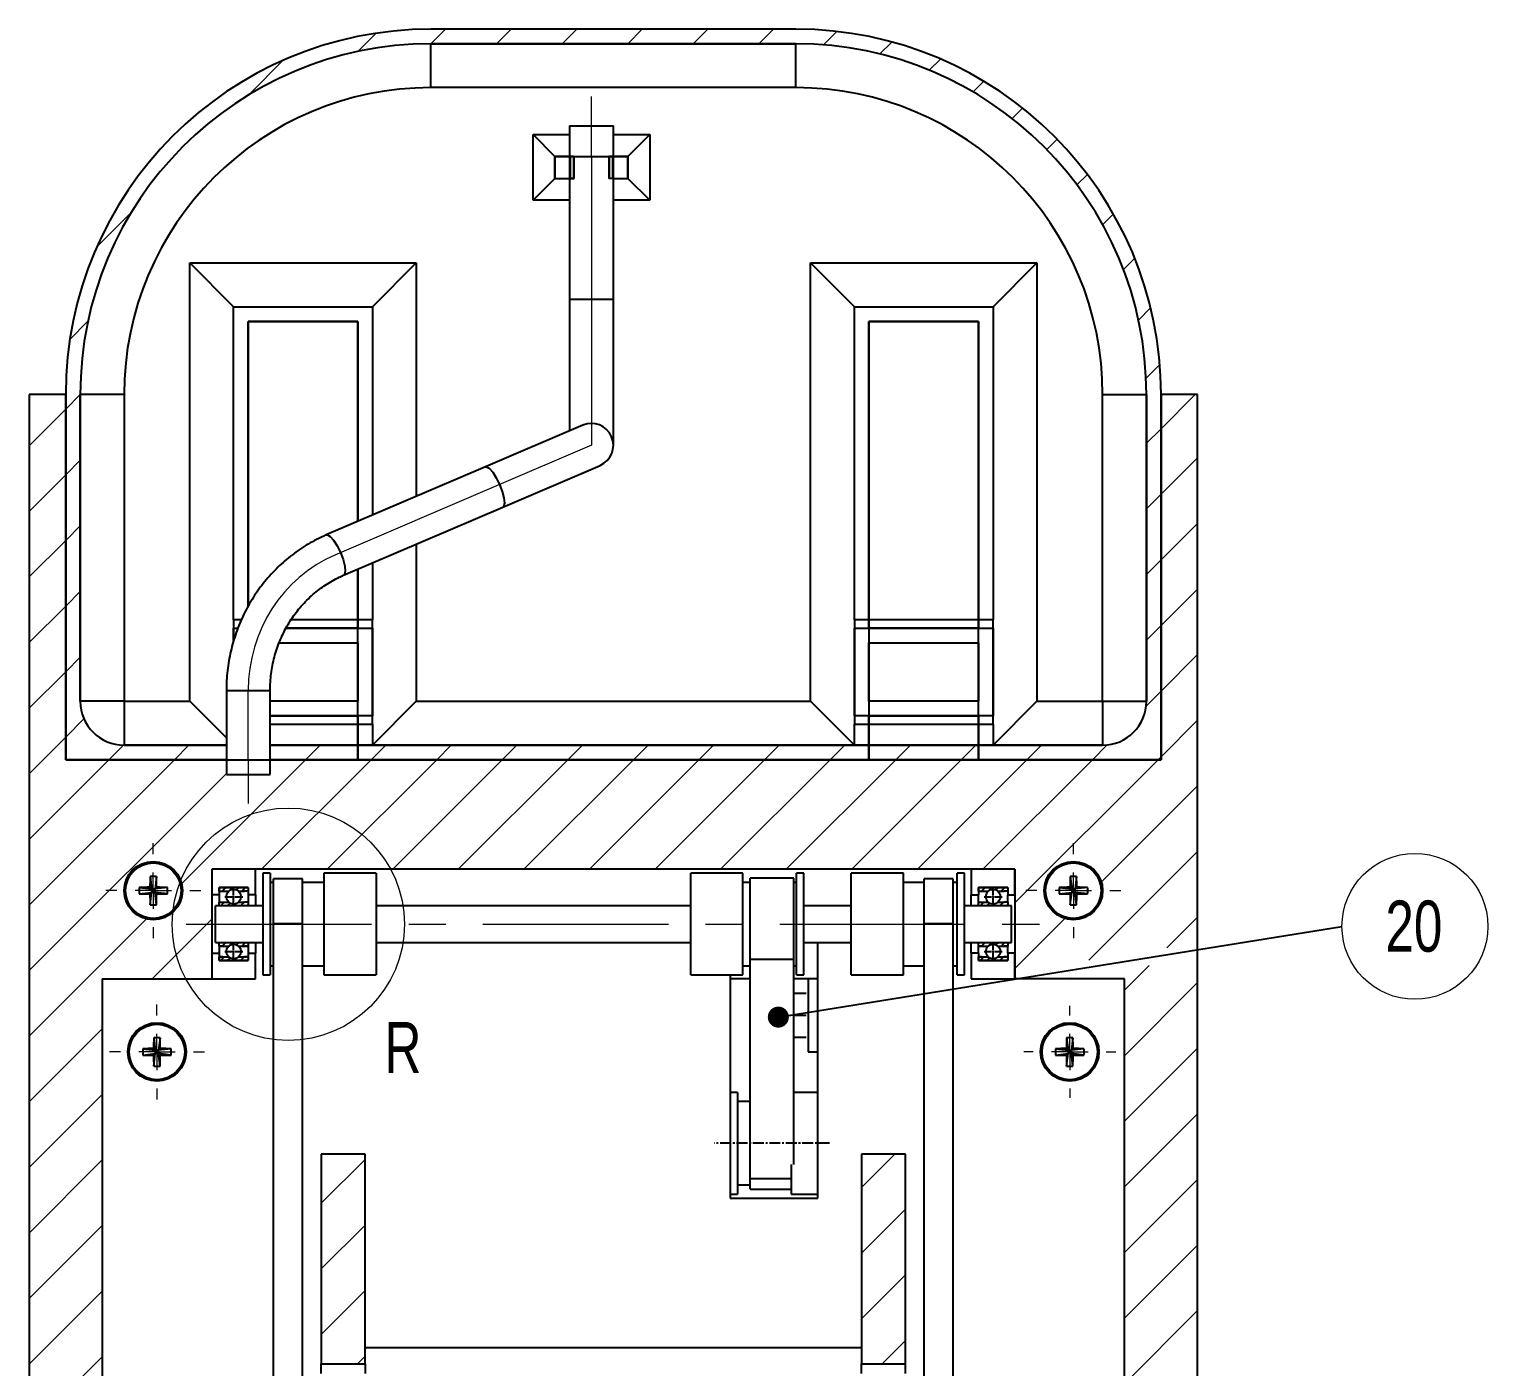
# Model space of a CAD drawing. Header units: millimetres. Extents: x 2 to 1186, y 2 to 838.
# Drawn here: x 104.8 to 204.7, y 478.8 to 570.4 of the extents above; entities that cross this region are included whole.
import ezdxf

# ---------------------------------------------------------------- set-up
doc = ezdxf.new("R2010")
doc.units = ezdxf.units.MM
doc.linetypes.add('CENTER2', pattern=[1.125, 0.75, -0.125, 0.125, -0.125])
doc.linetypes.add('CENTERX2', pattern=[20.32, 12.7, -2.54, 2.54, -2.54])
doc.styles.add('SLDTEXTSTYLE0', font='TXT', dxfattribs={"width": 0.75})
doc.dimstyles.new('SLDDIMSTYLE0', dxfattribs={"dimtxt": 0.18, "dimasz": 1.44, "dimexe": 0, "dimexo": 0.0625, "dimgap": 0, "dimtad": 0, "dimtih": 1, "dimtoh": 1, "dimdec": 0, "dimrnd": 1e-09, "dimzin": 0, "dimdsep": 46, "dimtxsty": 'Standard', "dimblk1": 'DOT', "dimblk2": 'DOT', "dimsah": 1, "dimcen": 0.09, "dimadec": 0, "dimazin": 0, "dimtfac": 1.44, "dimtdec": 0, "dimtofl": 0, "dimtmove": 0, "dimatfit": 3, "dimldrblk": 'DOT', "dimfxl": 1, "dimfrac": 2, "dimtolj": 1, "dimtzin": 0, "dimarcsym": 0})

# ---------------------------------------------------------------- blocks, each defined once
blk = doc.blocks.new('SW_HATCH_5')
at = {"color": 0, "linetype": 'Continuous', "lineweight": 18}
for p, q in [((-56.195, 213.212), (-57.438, 211.969)), ((-51.421, 213.497), (-52.421, 212.497)), ((-46.93, 213.497), (-47.93, 212.497)), ((-42.44, 213.497), (-43.44, 212.497)), ((-37.95, 213.497), (-38.95, 212.497)), ((-33.46, 213.497), (-34.46, 212.497)), ((-28.97, 213.497), (-29.97, 212.497)), ((-24.637, 213.34), (-25.553, 212.423)), ((-20.867, 212.619), (-21.688, 211.799)), ((-62.531, 211.367), (-64.881, 209.017)), ((-17.54, 211.456), (-18.304, 210.693)), ((-14.572, 209.935), (-15.301, 209.205)), ((-11.917, 208.099), (-12.629, 207.387)), ((-9.555, 205.971), (-10.262, 205.264)), ((-7.479, 203.557), (-8.193, 202.843)), ((-72.953, 200.945), (-75.304, 198.594)), ((-5.698, 200.848), (-6.432, 200.114)), ((-4.237, 197.819), (-5.008, 197.048)), ((-3.145, 194.42), (-3.979, 193.586)), ((-75.906, 193.502), (-77.149, 192.259)), ((-2.518, 190.557), (-3.46, 189.616)), ((-76.433, 188.484), (-77.433, 187.484)), ((-0.088, 188.497), (-2.433, 186.152)), ((-77.433, 187.484), (-79.933, 184.984)), ((-2.433, 186.152), (-3.433, 185.152)), ((-76.433, 183.994), (-77.433, 182.994)), ((0.067, 184.162), (-2.433, 181.662)), ((-77.433, 182.994), (-79.933, 180.494)), ((-2.433, 181.662), (-3.433, 180.662)), ((-76.433, 179.504), (-77.433, 178.504)), ((0.067, 179.672), (-2.433, 177.172)), ((-77.433, 178.504), (-79.933, 176.004)), ((-2.433, 177.172), (-3.433, 176.172)), ((-76.433, 175.014), (-77.433, 174.014)), ((0.067, 175.182), (-2.433, 172.682)), ((-77.433, 174.014), (-79.933, 171.514)), ((-2.433, 172.682), (-3.433, 171.682)), ((-76.433, 170.524), (-77.433, 169.524)), ((0.067, 170.691), (-2.433, 168.191)), ((-77.433, 169.524), (-79.933, 167.024)), ((-2.433, 168.191), (-3.451, 167.174)), ((-76.179, 166.288), (-77.433, 165.033)), ((0.067, 166.201), (-2.433, 163.701)), ((-77.433, 165.033), (-79.933, 162.533)), ((-73.479, 164.497), (-74.48, 163.497)), ((-68.99, 164.497), (-69.99, 163.497)), ((-60.009, 164.497), (-61.009, 163.497)), ((-55.519, 164.497), (-56.519, 163.497)), ((-51.029, 164.497), (-52.029, 163.497)), ((-46.539, 164.497), (-47.539, 163.497)), ((-42.049, 164.497), (-43.049, 163.497)), ((-37.559, 164.497), (-38.559, 163.497)), ((-33.069, 164.497), (-34.069, 163.497)), ((-28.578, 164.497), (-29.578, 163.497)), ((-24.088, 164.497), (-25.088, 163.497)), ((-19.598, 164.497), (-20.598, 163.497)), ((-15.108, 164.497), (-16.108, 163.497)), ((-10.618, 164.497), (-11.618, 163.497)), ((-6.11, 164.514), (-7.128, 163.497)), ((-69.99, 163.497), (-79.933, 153.553)), ((-74.48, 163.497), (-79.933, 158.043)), ((-61.009, 163.497), (-69.491, 155.015)), ((-56.519, 163.497), (-64.019, 155.997)), ((-52.029, 163.497), (-59.529, 155.997)), ((-47.539, 163.497), (-55.039, 155.997)), ((-43.049, 163.497), (-50.549, 155.997)), ((-38.559, 163.497), (-46.059, 155.997)), ((-34.069, 163.497), (-41.569, 155.997)), ((-29.578, 163.497), (-37.078, 155.997)), ((-25.088, 163.497), (-32.588, 155.997)), ((-20.598, 163.497), (-28.098, 155.997)), ((-16.108, 163.497), (-23.608, 155.997)), ((-11.618, 163.497), (-19.118, 155.997)), ((-7.128, 163.497), (-14.628, 155.997)), ((-2.638, 163.497), (-12.433, 153.701)), ((-2.433, 163.701), (-2.638, 163.497)), ((-66.433, 162.563), (-79.933, 149.063)), ((0.067, 161.711), (-6.521, 155.123)), ((0.067, 157.221), (-7.381, 149.773)), ((-71.912, 152.595), (-79.933, 144.573)), ((-67.433, 152.583), (-71.519, 148.497)), ((-9.02, 152.624), (-12.433, 149.211)), ((0.067, 152.731), (-2.041, 150.624)), ((-3.245, 149.419), (-4.933, 147.731)), ((-8.586, 148.569), (-8.657, 148.497)), ((0.067, 148.241), (-4.933, 143.241)), ((-74.933, 145.083), (-79.933, 140.083)), ((0.067, 143.751), (-4.933, 138.751)), ((-74.933, 140.593), (-79.933, 135.593)), ((0.067, 139.261), (-4.933, 134.261)), ((-74.933, 136.103), (-79.933, 131.103)), ((-56.933, 136.142), (-59.933, 133.142)), ((-20.657, 136.497), (-22.933, 134.221)), ((0.067, 134.77), (-4.933, 129.77)), ((-19.933, 132.731), (-22.933, 129.731)), ((-74.933, 131.612), (-79.933, 126.612)), ((-56.933, 131.652), (-59.933, 128.652)), ((0.067, 130.28), (-4.933, 125.28)), ((-19.933, 128.241), (-22.933, 125.241)), ((-74.933, 127.122), (-79.933, 122.122)), ((-56.933, 127.162), (-59.933, 124.162)), ((0.067, 125.79), (-4.933, 120.79)), ((-19.933, 123.751), (-21.537, 122.147)), ((-74.933, 122.632), (-79.933, 117.632)), ((-56.933, 122.672), (-57.458, 122.147)), ((0.067, 121.3), (-4.933, 116.3)), ((-74.933, 118.142), (-79.933, 113.142)), ((0.067, 116.81), (-4.933, 111.81)), ((-74.933, 113.652), (-79.933, 108.652)), ((0.067, 112.32), (-4.933, 107.32)), ((-74.933, 109.162), (-79.933, 104.162)), ((0.067, 107.83), (-4.933, 102.83)), ((-74.933, 104.672), (-79.933, 99.672)), ((0.067, 103.34), (-4.933, 98.34)), ((-74.933, 100.182), (-79.933, 95.182)), ((-38.746, 100.448), (-54.385, 84.809)), ((-43.679, 100.005), (-53.941, 89.743)), ((-35.053, 99.651), (-53.587, 81.116)), ((-32.048, 98.166), (-52.102, 78.112)), ((0.067, 98.849), (-4.933, 93.849)), ((-29.577, 96.146), (-50.083, 75.641)), ((-74.933, 95.691), (-79.933, 90.691)), ((0.067, 94.359), (-4.933, 89.359)), ((-27.604, 93.629), (-47.565, 73.668)), ((-74.933, 91.201), (-79.933, 86.201)), ((-26.173, 90.57), (-44.506, 72.237)), ((0.067, 89.869), (-4.933, 84.869)), ((-74.933, 86.711), (-79.933, 81.711)), ((-25.456, 86.798), (-40.734, 71.519)), ((0.067, 85.379), (-4.933, 80.379)), ((-74.933, 82.221), (-79.933, 77.221)), ((-26.095, 81.668), (-35.605, 72.158)), ((0.067, 80.889), (-4.933, 75.889)), ((-74.933, 77.731), (-79.933, 72.731)), ((-1.24, 75.092), (-4.933, 71.399)), ((-74.933, 73.241), (-79.933, 68.241)), ((0.067, 71.909), (-4.933, 66.909)), ((-74.933, 68.751), (-79.933, 63.751)), ((0.067, 67.418), (-4.933, 62.418)), ((-74.933, 64.261), (-76.775, 62.419)), ((0.067, 62.928), (-4.933, 57.928)), ((-77.561, 61.633), (-79.933, 59.261)), ((-74.933, 59.77), (-79.933, 54.77)), ((0.067, 58.438), (-4.933, 53.438)), ((-56.233, 56.02), (-56.31, 55.943)), ((-42.786, 55.997), (-43.786, 54.997)), ((-38.296, 55.997), (-39.296, 54.997)), ((-74.933, 55.28), (-79.933, 50.28)), ((-56.516, 55.737), (-56.764, 55.489)), ((-33.933, 55.869), (-34.933, 54.869)), ((0.067, 53.948), (-4.122, 49.76)), ((-53.933, 53.83), (-54.069, 53.694)), ((-44.933, 53.849), (-45.933, 52.849)), ((-54.833, 52.93), (-55.026, 52.737)), ((-33.933, 51.379), (-34.933, 50.379)), ((-74.933, 50.79), (-77.381, 48.343)), ((-58.266, 49.497), (-59.933, 47.83)), ((-44.933, 49.359), (-45.933, 48.359)), ((-22.345, 49.497), (-22.933, 48.909)), ((0.067, 49.458), (-4.933, 44.458)), ((-78.204, 47.52), (-79.933, 45.79)), ((-19.933, 47.418), (-20.82, 46.531)), ((-74.933, 46.3), (-79.933, 41.3)), ((-56.776, 46.497), (-58.776, 44.497)), ((-52.286, 46.497), (-54.286, 44.497)), ((-47.796, 46.497), (-49.796, 44.497)), ((-33.933, 46.889), (-34.933, 45.889)), ((-29.835, 46.497), (-31.835, 44.497)), ((-25.345, 46.497), (-27.345, 44.497)), ((-21.48, 45.872), (-22.855, 44.497)), ((0.067, 44.968), (-4.933, 39.968)), ((-44.933, 44.869), (-45.306, 44.497)), ((-74.933, 41.81), (-79.933, 36.81)), ((0.067, 40.478), (-4.933, 35.478)), ((-74.933, 37.32), (-79.933, 32.32)), ((0.067, 35.988), (-4.933, 30.988)), ((-74.933, 32.83), (-79.933, 27.83)), ((0.067, 31.497), (-4.933, 26.497)), ((-74.933, 28.34), (-79.933, 23.34)), ((0.067, 27.007), (-4.933, 22.007)), ((-74.933, 23.849), (-79.933, 18.849)), ((0.067, 22.517), (-4.933, 17.517)), ((-74.933, 19.359), (-79.933, 14.359)), ((0.067, 18.027), (-4.933, 13.027)), ((-74.933, 14.869), (-79.933, 9.869)), ((0.067, 13.537), (-19.973, -6.503)), ((-69.825, 10.997), (-79.933, 0.89)), ((-74.315, 10.997), (-79.933, 5.379)), ((-6.963, 10.997), (-12.433, 5.527)), ((-11.454, 10.997), (-12.433, 10.017)), ((0.067, 9.047), (-15.483, -6.503)), ((-67.486, 8.847), (-78.985, -2.653)), ((-67.486, 4.356), (-76.883, -5.041)), ((0.067, 4.557), (-10.993, -6.503)), ((-63.855, 3.497), (-73.74, -6.388)), ((-59.365, 3.497), (-69.365, -6.503)), ((-54.875, 3.497), (-64.875, -6.503)), ((-50.385, 3.497), (-60.385, -6.503)), ((-45.894, 3.497), (-55.894, -6.503)), ((-41.404, 3.497), (-51.404, -6.503)), ((-36.914, 3.497), (-46.914, -6.503)), ((-32.424, 3.497), (-42.424, -6.503)), ((-27.934, 3.497), (-37.934, -6.503)), ((-23.444, 3.497), (-33.444, -6.503)), ((-18.954, 3.497), (-28.954, -6.503)), ((-14.463, 3.497), (-24.463, -6.503)), ((0, 0), (-6.436, -6.436))]:
    blk.add_line(p, q, dxfattribs=at)
blk = doc.blocks.new('SW_NOTE_0_42')
at = {"color": 0, "linetype": 'Continuous', "lineweight": 0}
blk.add_circle((4.994, 0), 4.994, dxfattribs=at)
at = {"color": 0, "linetype": 'Continuous', "lineweight": 0, "insert": (4.923, 1.765), "char_height": 3.5, "attachment_point": 2, "style": 'SLDTEXTSTYLE0'}
blk.add_mtext('20', dxfattribs=at)
blk = doc.blocks.new('_Dot')
at = {"color": 0, "linetype": 'ByBlock', "lineweight": -2}
blk.add_line((-0.5, 0), (-1, 0), dxfattribs=at)
at = {"color": 0, "linetype": 'ByBlock', "const_width": 0.5}
blk.add_lwpolyline([(-0.25, 0, 1), (0.25, 0, 1)], format="xyb", close=True, dxfattribs=at)
blk = doc.blocks.new('SW_CENTERMARKSYMBOL_21')
at = {"color": 0, "linetype": 'Continuous', "lineweight": 18}
for p, q in [((0, 2.5), (0, 3.25)), ((0, 0), (0, 1.25)), ((-2.5, 0), (-3.25, 0)), ((0, 0), (-1.25, 0)), ((0, 0), (0, -1.25)), ((0, 0), (1.25, 0)), ((2.5, 0), (3.25, 0)), ((0, -2.5), (0, -3.25))]:
    blk.add_line(p, q, dxfattribs=at)
blk = doc.blocks.new('SW_CENTERMARKSYMBOL_22')
at = {"color": 0, "linetype": 'Continuous', "lineweight": 18}
for p, q in [((0, 2.5), (0, 3.25)), ((0, 0), (0, 1.25)), ((-2.5, 0), (-3.25, 0)), ((0, 0), (-1.25, 0)), ((0, 0), (0, -1.25)), ((0, 0), (1.25, 0)), ((2.5, 0), (3.25, 0)), ((0, -2.5), (0, -3.25))]:
    blk.add_line(p, q, dxfattribs=at)
blk = doc.blocks.new('SW_CENTERMARKSYMBOL_23')
at = {"color": 0, "linetype": 'Continuous', "lineweight": 18}
for p, q in [((0, 2.5), (0, 3.25)), ((0, 0), (0, 1.25)), ((-2.5, 0), (-3.25, 0)), ((0, 0), (-1.25, 0)), ((0, 0), (0, -1.25)), ((0, 0), (1.25, 0)), ((2.5, 0), (3.25, 0)), ((0, -2.5), (0, -3.25))]:
    blk.add_line(p, q, dxfattribs=at)
blk = doc.blocks.new('SW_CENTERMARKSYMBOL_24')
at = {"color": 0, "linetype": 'Continuous', "lineweight": 18}
for p, q in [((0, 2.5), (0, 3.15)), ((0, 0), (0, 1.25)), ((-2.5, 0), (-3.15, 0)), ((0, 0), (-1.25, 0)), ((0, 0), (0, -1.25)), ((0, 0), (1.25, 0)), ((2.5, 0), (3.15, 0)), ((0, -2.5), (0, -3.15))]:
    blk.add_line(p, q, dxfattribs=at)
blk = doc.blocks.new('*U107')
at = {"color": 0, "linetype": 'CENTER2', "transparency": 16777216}
for p, q in [((-0.612, 0), (-0.1, 0)), ((0, 0.1), (0, 0.577)), ((0.1, 0), (0.627, 0)), ((0, -0.58), (0, -0.1))]:
    blk.add_line(p, q, dxfattribs=at)
at = {"color": 0, "linetype": 'Continuous', "transparency": 16777216}
for p, q in [((-0.05, 0), (0.05, 0)), ((0, -0.05), (0, 0.05))]:
    blk.add_line(p, q, dxfattribs=at)
blk = doc.blocks.new('*U108')
at = {"color": 0, "linetype": 'CENTER2', "transparency": 16777216}
for p, q in [((-0.612, 0), (-0.1, 0)), ((0, 0.1), (0, 0.577)), ((0.1, 0), (0.627, 0)), ((0, -0.58), (0, -0.1))]:
    blk.add_line(p, q, dxfattribs=at)
at = {"color": 0, "linetype": 'Continuous', "transparency": 16777216}
for p, q in [((-0.05, 0), (0.05, 0)), ((0, -0.05), (0, 0.05))]:
    blk.add_line(p, q, dxfattribs=at)
blk = doc.blocks.new('*U109')
at = {"color": 0, "linetype": 'CENTER2', "transparency": 16777216}
for p, q in [((-0.612, 0), (-0.1, 0)), ((0, 0.1), (0, 0.577)), ((0.1, 0), (0.627, 0)), ((0, -0.58), (0, -0.1))]:
    blk.add_line(p, q, dxfattribs=at)
at = {"color": 0, "linetype": 'Continuous', "transparency": 16777216}
for p, q in [((-0.05, 0), (0.05, 0)), ((0, -0.05), (0, 0.05))]:
    blk.add_line(p, q, dxfattribs=at)
blk = doc.blocks.new('*U110')
at = {"color": 0, "linetype": 'CENTER2', "transparency": 16777216}
for p, q in [((-0.612, 0), (-0.1, 0)), ((0, 0.1), (0, 0.577)), ((0.1, 0), (0.627, 0)), ((0, -0.58), (0, -0.1))]:
    blk.add_line(p, q, dxfattribs=at)
at = {"color": 0, "linetype": 'Continuous', "transparency": 16777216}
for p, q in [((-0.05, 0), (0.05, 0)), ((0, -0.05), (0, 0.05))]:
    blk.add_line(p, q, dxfattribs=at)
blk = doc.blocks.new('*U137')
at = {"color": 0, "linetype": 'CENTER2', "transparency": 16777216}
blk.add_line((1.673, 0), (-6.224, 0), dxfattribs=at)

msp = doc.modelspace()

# ---------------------------------------------------------------- hatches: boundary and pattern name
h = msp.add_hatch()
h.set_pattern_fill('ANSI31', color=256, scale=0.1)
h.paths.add_polyline_path([(119.159, 511.378), (119.578, 511.378), (119.828, 511.378), (119.828, 511.628), (117.828, 511.628), (117.828, 511.378), (118.078, 511.378), (118.497, 511.378, -0.377964)])
h.paths.add_polyline_path([(118.497, 510.628), (118.078, 510.628), (117.828, 510.628), (117.828, 510.378), (119.828, 510.378), (119.828, 510.628), (119.578, 510.628), (119.159, 510.628, -0.377964)])
h = msp.add_hatch()
h.set_pattern_fill('ANSI31', color=256, scale=0.1)
h.set_pattern_definition([(45, (52, 1e-13), (-0.2245064, 0.2245064), [])])
h.paths.add_polyline_path([(171.159, 511.378), (171.578, 511.378), (171.828, 511.378), (171.828, 511.628), (169.828, 511.628), (169.828, 511.378), (170.078, 511.378), (170.497, 511.378, -0.377964)])
h.paths.add_polyline_path([(170.497, 510.628), (170.078, 510.628), (169.828, 510.628), (169.828, 510.378), (171.828, 510.378), (171.828, 510.628), (171.578, 510.628), (171.159, 510.628, -0.377964)])
h = msp.add_hatch()
h.set_pattern_fill('ANSI31', color=256, scale=0.1)
h.set_pattern_definition([(45, (0, -3.75), (-0.2245064, 0.2245064), [])])
h.paths.add_polyline_path([(119.159, 507.628), (119.578, 507.628), (119.828, 507.628), (119.828, 507.878), (117.828, 507.878), (117.828, 507.628), (118.078, 507.628), (118.497, 507.628, -0.377964)])
h.paths.add_polyline_path([(118.497, 506.878), (118.078, 506.878), (117.828, 506.878), (117.828, 506.628), (119.828, 506.628), (119.828, 506.878), (119.578, 506.878), (119.159, 506.878, -0.377964)])
h = msp.add_hatch()
h.set_pattern_fill('ANSI31', color=256, scale=0.1)
h.set_pattern_definition([(45, (52, -3.75), (-0.2245064, 0.2245064), [])])
h.paths.add_polyline_path([(171.159, 507.628), (171.578, 507.628), (171.828, 507.628), (171.828, 507.878), (169.828, 507.878), (169.828, 507.628), (170.078, 507.628), (170.497, 507.628, -0.377964)])
h.paths.add_polyline_path([(170.497, 506.878), (170.078, 506.878), (169.828, 506.878), (169.828, 506.628), (171.828, 506.628), (171.828, 506.878), (171.578, 506.878), (171.159, 506.878, -0.377964)])

# ---------------------------------------------------------------- linework, layer by layer
at = {"color": 7, "linetype": 'Continuous', "lineweight": 25}
for p, q in [((157.328, 570.378), (132.328, 570.378)), ((157.328, 570.378), (132.328, 570.378)), ((157.328, 570.378), (132.328, 570.378)), ((157.328, 569.378), (132.328, 569.378)), ((132.328, 569.378), (157.328, 569.378)), ((132.328, 566.378), (132.328, 569.378)), ((157.328, 566.378), (157.328, 569.378)), ((157.328, 566.378), (132.328, 566.378)), ((141.828, 563.77), (141.828, 561.666)), ((141.828, 563.77), (142.495, 563.77)), ((142.495, 563.77), (144.828, 563.77)), ((144.828, 561.666), (144.828, 563.77)), ((139.328, 563.166), (140.828, 561.666)), ((139.328, 558.666), (139.328, 563.166)), ((139.328, 563.166), (141.828, 563.166)), ((144.828, 563.166), (147.328, 563.166)), ((145.828, 561.666), (147.328, 563.166)), ((147.328, 563.166), (147.328, 558.666)), ((140.828, 561.666), (141.892, 561.666)), ((140.828, 560.166), (140.828, 561.666)), ((140.828, 561.666), (140.828, 560.166)), ((141.828, 561.666), (140.828, 561.666)), ((141.828, 561.666), (141.828, 560.166)), ((141.828, 561.666), (141.828, 551.899)), ((142.097, 561.666), (141.828, 561.666)), ((141.828, 561.666), (142.495, 561.666)), ((141.892, 560.166), (141.892, 561.666)), ((141.892, 561.666), (142.141, 561.666)), ((142.097, 561.666), (142.097, 560.166)), ((142.142, 560.166), (142.142, 561.666)), ((142.495, 561.666), (144.828, 561.666)), ((144.514, 561.666), (144.514, 560.166)), ((144.764, 561.666), (144.515, 561.666)), ((144.828, 561.666), (144.559, 561.666)), ((144.559, 560.166), (144.559, 561.666)), ((144.764, 561.666), (145.828, 561.666)), ((144.764, 561.666), (144.764, 560.166)), ((144.828, 560.166), (144.828, 561.666)), ((144.828, 551.899), (144.828, 561.666)), ((145.828, 561.666), (144.828, 561.666)), ((145.828, 561.666), (145.828, 560.166)), ((145.828, 560.166), (145.828, 561.666)), ((139.328, 558.666), (140.828, 560.166)), ((140.828, 560.166), (141.892, 560.166)), ((140.828, 560.166), (141.828, 560.166)), ((142.097, 560.166), (141.828, 560.166)), ((141.892, 560.166), (142.141, 560.166)), ((144.764, 560.166), (144.515, 560.166)), ((144.828, 560.166), (144.559, 560.166)), ((144.764, 560.166), (145.828, 560.166)), ((144.828, 560.166), (145.828, 560.166)), ((145.828, 560.166), (147.328, 558.666)), ((141.828, 558.666), (139.328, 558.666)), ((147.328, 558.666), (144.828, 558.666)), ((118.828, 551.378), (115.828, 554.378)), ((115.828, 554.378), (131.328, 554.378)), ((115.828, 524.378), (115.828, 554.378)), ((128.328, 551.378), (131.328, 554.378)), ((131.328, 554.378), (131.328, 538.396)), ((161.328, 551.378), (158.328, 554.378)), ((158.328, 524.378), (158.328, 554.378)), ((158.328, 554.378), (173.828, 554.378)), ((170.828, 551.378), (173.828, 554.378)), ((173.828, 554.378), (173.828, 524.378)), ((118.828, 551.378), (128.328, 551.378)), ((118.828, 529.955), (118.828, 551.378)), ((128.328, 551.378), (128.328, 537.112)), ((141.828, 551.899), (141.828, 542.889)), ((141.828, 551.899), (142.495, 551.899)), ((142.495, 551.899), (144.828, 551.899)), ((144.828, 541.899), (144.828, 551.899)), ((161.328, 529.955), (161.328, 551.378)), ((161.328, 551.378), (170.828, 551.378)), ((170.828, 551.378), (170.828, 529.955)), ((119.828, 550.378), (127.328, 550.378)), ((119.828, 530.911), (119.828, 550.378)), ((119.828, 550.378), (119.828, 530.911)), ((127.328, 550.378), (119.828, 550.378)), ((127.328, 550.378), (127.328, 536.684)), ((127.328, 536.684), (127.328, 550.378)), ((162.328, 529.378), (162.328, 550.378)), ((162.328, 550.378), (169.828, 550.378)), ((169.828, 550.378), (162.328, 550.378)), ((162.328, 550.378), (162.328, 520.378)), ((169.828, 550.378), (169.828, 529.378)), ((169.828, 520.378), (169.828, 550.378)), ((104.828, 545.378), (104.828, 357.878)), ((107.328, 545.378), (104.828, 545.378)), ((107.328, 545.378), (107.328, 520.378)), ((107.328, 520.378), (107.328, 545.378)), ((108.328, 545.378), (108.328, 524.378)), ((111.328, 545.378), (108.328, 545.378)), ((108.328, 524.378), (108.328, 545.378)), ((111.328, 545.378), (111.328, 524.378)), ((178.328, 545.378), (181.328, 545.378)), ((178.328, 524.378), (178.328, 545.378)), ((181.328, 524.378), (181.328, 545.378)), ((181.328, 545.378), (181.328, 524.378)), ((182.328, 520.378), (182.328, 545.378)), ((184.828, 545.378), (182.328, 545.378)), ((182.328, 545.378), (182.328, 520.378)), ((184.828, 357.878), (184.828, 545.378)), ((142.738, 543.278), (136.072, 540.426)), ((136.072, 540.426), (125.175, 535.763)), ((137.252, 537.668), (143.918, 540.52)), ((126.355, 533.005), (137.252, 537.668)), ((131.328, 535.133), (131.328, 524.378)), ((127.328, 533.421), (127.328, 529.378)), ((127.328, 520.378), (127.328, 533.421)), ((128.328, 533.849), (128.328, 529.955)), ((118.828, 529.955), (118.828, 529.378)), ((118.828, 529.955), (118.828, 528.532)), ((119.362, 529.955), (118.828, 529.955)), ((118.828, 528.532), (118.828, 529.378)), ((118.828, 529.378), (119.127, 529.378)), ((118.828, 529.378), (119.127, 529.378)), ((122.428, 529.378), (128.328, 529.378)), ((122.428, 529.378), (128.328, 529.378)), ((127.328, 529.378), (122.428, 529.378)), ((128.328, 529.955), (122.757, 529.955)), ((127.328, 528.378), (127.328, 529.378)), ((128.328, 529.378), (128.328, 529.955)), ((128.328, 522.801), (128.328, 529.955)), ((128.328, 529.378), (128.328, 523.378)), ((161.328, 529.955), (161.328, 529.378)), ((161.328, 529.955), (161.328, 522.801)), ((170.828, 529.955), (161.328, 529.955)), ((161.328, 529.378), (170.828, 529.378)), ((161.328, 523.378), (161.328, 529.378)), ((161.328, 529.378), (170.828, 529.378)), ((162.328, 529.378), (162.328, 528.378)), ((169.828, 529.378), (162.328, 529.378)), ((169.828, 528.378), (169.828, 529.378)), ((170.828, 529.378), (170.828, 529.955)), ((170.828, 522.801), (170.828, 529.955)), ((170.828, 529.378), (170.828, 523.378)), ((121.96, 528.378), (127.328, 528.378)), ((121.96, 528.378), (127.328, 528.378)), ((127.328, 528.378), (127.328, 524.378)), ((162.328, 528.378), (169.828, 528.378)), ((162.328, 524.378), (162.328, 528.378)), ((162.328, 528.378), (169.828, 528.378)), ((169.828, 528.378), (169.828, 524.378)), ((111.328, 524.378), (108.328, 524.378)), ((111.328, 524.378), (111.328, 521.378)), ((111.328, 524.378), (115.828, 524.378)), ((118.328, 521.878), (115.828, 524.378)), ((118.328, 525.127), (118.328, 520.378)), ((118.328, 525.127), (121.328, 525.127)), ((121.328, 520.378), (121.328, 525.127)), ((127.328, 524.378), (121.328, 524.378)), ((127.328, 524.378), (121.328, 524.378)), ((127.328, 523.378), (127.328, 524.378)), ((128.328, 521.378), (131.328, 524.378)), ((131.328, 524.378), (158.328, 524.378)), ((161.328, 521.378), (158.328, 524.378)), ((169.828, 524.378), (162.328, 524.378)), ((169.828, 524.378), (162.328, 524.378)), ((162.328, 524.378), (162.328, 523.378)), ((169.828, 523.378), (169.828, 524.378)), ((170.828, 521.378), (173.828, 524.378)), ((173.828, 524.378), (178.328, 524.378)), ((178.328, 524.378), (178.328, 521.378)), ((178.328, 524.378), (181.328, 524.378)), ((128.328, 523.378), (121.328, 523.378)), ((128.328, 523.378), (121.328, 523.378)), ((121.328, 523.378), (127.328, 523.378)), ((127.328, 523.378), (127.328, 520.378)), ((128.328, 522.801), (128.328, 523.378)), ((170.828, 523.378), (161.328, 523.378)), ((170.828, 523.378), (161.328, 523.378)), ((161.328, 523.378), (161.328, 522.801)), ((162.328, 523.378), (169.828, 523.378)), ((162.328, 520.378), (162.328, 523.378)), ((169.828, 523.378), (169.828, 520.378)), ((170.828, 522.801), (170.828, 523.378)), ((121.328, 522.801), (128.328, 522.801)), ((128.328, 522.801), (128.328, 521.378)), ((161.328, 521.378), (161.328, 522.801)), ((161.328, 522.801), (170.828, 522.801)), ((170.828, 522.801), (170.828, 521.378)), ((111.328, 521.378), (118.328, 521.378)), ((118.328, 521.378), (111.328, 521.378)), ((121.328, 521.378), (178.328, 521.378)), ((128.328, 521.378), (121.328, 521.378)), ((161.328, 521.378), (128.328, 521.378)), ((170.828, 521.378), (161.328, 521.378)), ((178.328, 521.378), (170.828, 521.378)), ((107.328, 520.378), (118.328, 520.378)), ((118.328, 520.378), (107.328, 520.378)), ((118.328, 520.378), (118.328, 519.378)), ((118.328, 520.378), (121.328, 520.378)), ((121.328, 519.378), (121.328, 520.378)), ((121.328, 520.378), (182.328, 520.378)), ((182.328, 520.378), (121.328, 520.378)), ((118.328, 519.378), (121.328, 519.378)), ((113.111, 512.391), (113.212, 511.534)), ((113.546, 512.391), (113.445, 511.534)), ((120.328, 512.878), (117.328, 512.878)), ((117.328, 512.878), (117.328, 511.128)), ((172.328, 512.878), (117.328, 512.878)), ((117.328, 512.878), (117.328, 505.378)), ((120.328, 511.128), (120.328, 512.878)), ((121.329, 512.603), (120.829, 512.603)), ((120.829, 512.603), (120.829, 505.653)), ((121.329, 512.603), (121.329, 505.653)), ((128.579, 512.603), (125.004, 512.603)), ((125.004, 512.603), (125.004, 505.653)), ((128.579, 512.603), (128.579, 505.653)), ((153.702, 512.603), (150.127, 512.603)), ((150.127, 508.157), (150.127, 512.603)), ((153.702, 508.157), (153.702, 512.603)), ((157.877, 512.603), (157.377, 512.603)), ((157.377, 508.157), (157.377, 512.603)), ((157.877, 508.157), (157.877, 512.603)), ((164.696, 512.603), (161.121, 512.603)), ((161.121, 507.372), (161.121, 512.603)), ((164.696, 507.372), (164.696, 512.603)), ((168.871, 512.603), (168.371, 512.603)), ((168.371, 507.372), (168.371, 512.603)), ((168.871, 507.372), (168.871, 512.603)), ((172.328, 512.878), (169.328, 512.878)), ((169.328, 512.878), (169.328, 511.128)), ((172.328, 511.128), (172.328, 512.878)), ((172.328, 512.878), (172.328, 505.378)), ((176.111, 512.391), (176.212, 511.534)), ((176.546, 512.391), (176.445, 511.534)), ((112.355, 511.635), (113.212, 511.534)), ((113.212, 511.534), (113.098, 511.648)), ((113.212, 511.534), (113.445, 511.534)), ((113.212, 511.534), (113.212, 511.301)), ((113.559, 511.648), (113.445, 511.534)), ((114.302, 511.635), (113.445, 511.534)), ((113.445, 511.301), (113.445, 511.534)), ((117.828, 511.628), (119.828, 511.628)), ((117.828, 511.378), (117.828, 511.628)), ((119.828, 511.628), (117.828, 511.628)), ((117.828, 511.628), (117.828, 511.128)), ((117.828, 511.378), (118.078, 511.378)), ((119.828, 511.378), (119.578, 511.378)), ((119.828, 511.628), (119.828, 511.378)), ((119.828, 511.628), (119.828, 511.128)), ((121.554, 511.978), (121.329, 511.978)), ((123.554, 512.217), (121.554, 512.217)), ((121.554, 509.143), (121.554, 512.217)), ((123.554, 509.143), (123.554, 512.217)), ((125.004, 511.978), (123.554, 511.978)), ((154.19, 511.978), (153.702, 511.978)), ((157.19, 512.278), (154.19, 512.278)), ((154.19, 506.724), (154.19, 512.278)), ((157.19, 506.724), (157.19, 512.278)), ((157.377, 511.978), (157.19, 511.978)), ((166.103, 511.978), (164.696, 511.978)), ((168.103, 512.217), (166.103, 512.217)), ((166.103, 509.143), (166.103, 512.217)), ((168.103, 509.143), (168.103, 512.217)), ((168.371, 511.978), (168.103, 511.978)), ((169.828, 511.628), (171.828, 511.628)), ((169.828, 511.378), (169.828, 511.628)), ((171.828, 511.628), (169.828, 511.628)), ((169.828, 511.628), (169.828, 511.128)), ((169.828, 511.378), (170.078, 511.378)), ((169.828, 511.378), (170.078, 511.378)), ((171.828, 511.378), (171.578, 511.378)), ((171.828, 511.378), (171.578, 511.378)), ((171.828, 511.628), (171.828, 511.378)), ((171.828, 511.628), (171.828, 511.128)), ((175.355, 511.635), (176.212, 511.534)), ((176.212, 511.534), (176.098, 511.648)), ((176.212, 511.534), (176.445, 511.534)), ((176.212, 511.534), (176.212, 511.301)), ((176.559, 511.648), (176.445, 511.534)), ((177.302, 511.635), (176.445, 511.534)), ((176.445, 511.301), (176.445, 511.534)), ((112.355, 511.2), (113.212, 511.301)), ((113.098, 511.186), (113.212, 511.301)), ((113.111, 510.443), (113.212, 511.301)), ((113.445, 511.301), (113.212, 511.301)), ((113.546, 510.443), (113.445, 511.301)), ((113.445, 511.301), (113.559, 511.186)), ((114.302, 511.2), (113.445, 511.301)), ((117.828, 511.128), (117.328, 511.128)), ((120.829, 510.378), (117.578, 510.378)), ((117.578, 508.633), (117.578, 510.378)), ((117.828, 511.128), (117.828, 510.628)), ((117.828, 510.628), (118.078, 510.628)), ((117.828, 510.378), (117.828, 510.628)), ((119.828, 510.378), (117.828, 510.378)), ((119.828, 510.628), (119.578, 510.628)), ((120.328, 511.128), (119.828, 511.128)), ((119.828, 511.128), (119.828, 510.628)), ((119.828, 510.628), (119.828, 510.378)), ((120.328, 511.128), (120.328, 510.378)), ((150.127, 510.378), (128.579, 510.378)), ((161.121, 510.378), (157.877, 510.378)), ((172.078, 510.378), (168.871, 510.378)), ((169.328, 511.128), (169.828, 511.128)), ((169.328, 510.378), (169.328, 511.128)), ((169.828, 510.628), (169.828, 511.128)), ((169.828, 510.628), (170.078, 510.628)), ((169.828, 510.378), (169.828, 510.628)), ((169.828, 510.628), (170.078, 510.628)), ((171.828, 510.378), (169.828, 510.378)), ((171.828, 510.628), (171.578, 510.628)), ((171.828, 510.628), (171.578, 510.628)), ((171.828, 511.128), (172.328, 511.128)), ((171.828, 510.628), (171.828, 511.128)), ((171.828, 510.628), (171.828, 510.378)), ((172.078, 508.633), (172.078, 510.378)), ((175.355, 511.2), (176.212, 511.301)), ((176.098, 511.186), (176.212, 511.301)), ((176.111, 510.443), (176.212, 511.301)), ((176.445, 511.301), (176.212, 511.301)), ((176.445, 511.301), (176.559, 511.186)), ((177.302, 511.2), (176.445, 511.301)), ((176.546, 510.443), (176.445, 511.301)), ((117.578, 507.878), (117.578, 508.633)), ((123.554, 509.143), (121.554, 509.143)), ((121.554, 391.669), (121.554, 509.143)), ((123.554, 394.468), (123.554, 509.143)), ((168.103, 509.143), (166.103, 509.143)), ((166.103, 394.468), (166.103, 509.143)), ((168.103, 391.669), (168.103, 509.143)), ((172.078, 507.878), (172.078, 508.633)), ((117.578, 507.878), (120.829, 507.878)), ((117.828, 507.878), (119.828, 507.878)), ((117.828, 507.628), (117.828, 507.878)), ((118.078, 507.628), (117.828, 507.628)), ((117.828, 507.628), (117.828, 507.128)), ((117.828, 507.628), (118.078, 507.628)), ((119.578, 507.628), (119.828, 507.628)), ((119.828, 507.628), (119.578, 507.628)), ((119.828, 507.878), (119.828, 507.628)), ((119.828, 507.628), (119.828, 507.128)), ((120.328, 507.878), (120.328, 507.128)), ((128.579, 507.878), (150.127, 507.878)), ((150.127, 505.653), (150.127, 508.157)), ((153.702, 505.653), (153.702, 508.157)), ((157.377, 505.653), (157.377, 508.157)), ((157.877, 505.653), (157.877, 508.157)), ((157.877, 507.878), (161.121, 507.878)), ((158.828, 490.378), (158.828, 507.878)), ((161.121, 505.653), (161.121, 507.372)), ((164.696, 505.653), (164.696, 507.372)), ((168.371, 505.653), (168.371, 507.372)), ((168.871, 507.878), (172.078, 507.878)), ((168.871, 505.653), (168.871, 507.372)), ((169.328, 507.128), (169.328, 507.878)), ((169.828, 507.878), (171.828, 507.878)), ((169.828, 507.628), (169.828, 507.878)), ((170.078, 507.628), (169.828, 507.628)), ((169.828, 507.128), (169.828, 507.628)), ((169.828, 507.628), (170.078, 507.628)), ((171.578, 507.628), (171.828, 507.628)), ((171.828, 507.628), (171.578, 507.628)), ((171.828, 507.878), (171.828, 507.628)), ((171.828, 507.128), (171.828, 507.628)), ((117.328, 507.128), (117.828, 507.128)), ((117.328, 507.128), (117.328, 505.378)), ((117.828, 507.128), (117.828, 506.628)), ((118.078, 506.878), (117.828, 506.878)), ((117.828, 506.628), (117.828, 506.878)), ((117.828, 506.878), (118.078, 506.878)), ((119.828, 506.628), (117.828, 506.628)), ((117.828, 506.628), (119.828, 506.628)), ((119.578, 506.878), (119.828, 506.878)), ((119.828, 506.878), (119.578, 506.878)), ((119.828, 507.128), (120.328, 507.128)), ((119.828, 507.128), (119.828, 506.628)), ((119.828, 506.878), (119.828, 506.628)), ((120.328, 505.378), (120.328, 507.128)), ((154.19, 506.724), (157.19, 506.724)), ((154.19, 491.724), (154.19, 506.724)), ((157.19, 492.672), (157.19, 506.724)), ((169.828, 507.128), (169.328, 507.128)), ((169.328, 507.128), (169.328, 505.378)), ((169.828, 507.128), (169.828, 506.628)), ((170.078, 506.878), (169.828, 506.878)), ((169.828, 506.628), (169.828, 506.878)), ((169.828, 506.878), (170.078, 506.878)), ((171.828, 506.628), (169.828, 506.628)), ((169.828, 506.628), (171.828, 506.628)), ((171.578, 506.878), (171.828, 506.878)), ((171.828, 506.878), (171.578, 506.878)), ((172.328, 507.128), (171.828, 507.128)), ((171.828, 507.128), (171.828, 506.628)), ((171.828, 506.878), (171.828, 506.628)), ((172.328, 505.378), (172.328, 507.128)), ((109.828, 505.378), (117.328, 505.378)), ((109.828, 505.378), (109.828, 367.878)), ((117.328, 505.378), (120.328, 505.378)), ((120.829, 505.653), (121.329, 505.653)), ((121.329, 506.278), (121.554, 506.278)), ((123.554, 506.278), (125.004, 506.278)), ((125.004, 505.653), (128.579, 505.653)), ((150.127, 505.653), (153.702, 505.653)), ((152.828, 505.653), (152.828, 490.378)), ((154.19, 505.378), (152.828, 505.378)), ((153.702, 506.278), (154.19, 506.278)), ((157.19, 506.278), (157.377, 506.278)), ((158.828, 505.378), (157.19, 505.378)), ((157.377, 505.653), (157.877, 505.653)), ((158.157, 505.378), (158.157, 500.378)), ((161.121, 505.653), (164.696, 505.653)), ((164.696, 506.278), (166.103, 506.278)), ((168.103, 506.278), (168.371, 506.278)), ((168.371, 505.653), (168.871, 505.653)), ((169.328, 505.378), (172.328, 505.378)), ((179.828, 505.378), (172.328, 505.378)), ((179.828, 367.878), (179.828, 505.378)), ((158.023, 504.378), (157.19, 504.378)), ((158.023, 502.878), (157.19, 502.878)), ((112.604, 500.596), (113.462, 500.494)), ((113.462, 500.494), (113.347, 500.609)), ((113.36, 501.352), (113.462, 500.494)), ((113.462, 500.494), (113.694, 500.494)), ((113.462, 500.494), (113.462, 500.262)), ((113.796, 501.352), (113.694, 500.494)), ((113.809, 500.609), (113.694, 500.494)), ((114.552, 500.596), (113.694, 500.494)), ((113.694, 500.262), (113.694, 500.494)), ((158.023, 501.378), (157.19, 501.378)), ((175.104, 500.596), (175.962, 500.494)), ((175.962, 500.494), (175.847, 500.609)), ((175.86, 501.352), (175.962, 500.494)), ((175.962, 500.494), (176.194, 500.494)), ((175.962, 500.494), (175.962, 500.262)), ((176.296, 501.352), (176.194, 500.494)), ((176.309, 500.609), (176.194, 500.494)), ((177.052, 500.596), (176.194, 500.494)), ((176.194, 500.262), (176.194, 500.494)), ((112.604, 500.16), (113.462, 500.262)), ((113.347, 500.147), (113.462, 500.262)), ((113.36, 499.404), (113.462, 500.262)), ((113.694, 500.262), (113.462, 500.262)), ((113.796, 499.404), (113.694, 500.262)), ((113.694, 500.262), (113.809, 500.147)), ((114.552, 500.16), (113.694, 500.262)), ((158.157, 500.378), (158.828, 500.378)), ((175.104, 500.16), (175.962, 500.262)), ((175.847, 500.147), (175.962, 500.262)), ((175.86, 499.404), (175.962, 500.262)), ((176.194, 500.262), (175.962, 500.262)), ((176.194, 500.262), (176.309, 500.147)), ((177.052, 500.16), (176.194, 500.262)), ((176.296, 499.404), (176.194, 500.262)), ((153.328, 497.603), (152.828, 497.603)), ((153.328, 497.603), (153.328, 497.338)), ((158.828, 497.603), (157.19, 497.603)), ((153.328, 497.338), (153.328, 490.653)), ((154.19, 496.978), (153.328, 496.978)), ((124.828, 493.378), (124.828, 479.028)), ((127.828, 493.378), (124.828, 493.378)), ((127.828, 479.028), (127.828, 493.378)), ((157.003, 492.672), (157.003, 490.653)), ((161.828, 493.378), (161.828, 479.028)), ((164.828, 493.378), (161.828, 493.378)), ((164.828, 479.028), (164.828, 493.378)), ((154.19, 490.978), (154.19, 491.724)), ((154.19, 491.724), (157.003, 491.724)), ((152.828, 490.653), (153.328, 490.653)), ((153.328, 491.278), (154.19, 491.278)), ((154.19, 490.978), (157.003, 490.978)), ((157.003, 490.653), (158.828, 490.653)), ((152.828, 490.378), (158.828, 490.378)), ((161.828, 480.128), (127.828, 480.128)), ((124.828, 479.028), (127.828, 479.028)), ((124.828, 478.378), (124.828, 479.028)), ((127.828, 479.028), (127.828, 478.378)), ((161.828, 479.028), (164.828, 479.028)), ((161.828, 478.378), (161.828, 479.028)), ((164.828, 478.378), (164.828, 479.028))]:
    msp.add_line(p, q, dxfattribs=at)
at = {"color": 7, "linetype": 'CENTERX2', "lineweight": 18}
for p, q in [((143.328, 561.666), (143.328, 565.77)), ((143.328, 561.666), (143.328, 551.899)), ((143.328, 551.899), (143.328, 541.899)), ((143.328, 541.899), (136.662, 539.047)), ((136.662, 539.047), (125.765, 534.384)), ((119.828, 520.378), (119.828, 525.127)), ((119.828, 520.378), (119.828, 517.378)), ((115.578, 509.128), (174.078, 509.128))]:
    msp.add_line(p, q, dxfattribs=at)
for p, q in [((118.078, 511.378), (118.497, 511.378)), ((119.159, 511.378), (119.578, 511.378)), ((170.078, 511.378), (170.497, 511.378)), ((171.159, 511.378), (171.578, 511.378)), ((118.078, 510.628), (118.497, 510.628)), ((119.159, 510.628), (119.578, 510.628)), ((170.078, 510.628), (170.497, 510.628)), ((171.159, 510.628), (171.578, 510.628)), ((118.078, 507.628), (118.497, 507.628)), ((119.159, 507.628), (119.578, 507.628)), ((170.078, 507.628), (170.497, 507.628)), ((171.159, 507.628), (171.578, 507.628)), ((118.078, 506.878), (118.497, 506.878)), ((119.159, 506.878), (119.578, 506.878)), ((170.078, 506.878), (170.497, 506.878)), ((171.159, 506.878), (171.578, 506.878))]:
    msp.add_line(p, q)
at = {"color": 7, "linetype": 'Continuous', "lineweight": 25, "flags": 128}
for points in [[(136.072, 540.426), (136.142, 540.434), (136.335, 540.328), (136.567, 540.067), (136.81, 539.683), (137.036, 539.223), (137.216, 538.741), (137.33, 538.296), (137.363, 537.942), (137.312, 537.721), (137.252, 537.668)], [(125.175, 535.763), (125.245, 535.771), (125.437, 535.664), (125.669, 535.404), (125.913, 535.02), (126.138, 534.559), (126.319, 534.078), (126.433, 533.633), (126.466, 533.279), (126.415, 533.058), (126.356, 533.005)]]:
    msp.add_lwpolyline(points, dxfattribs=at)
at = {"color": 7, "linetype": 'Continuous', "lineweight": 18}
msp.add_circle((122.572, 509.117), 7.953, dxfattribs=at)
at = {"color": 7, "linetype": 'Continuous', "lineweight": 25}
for centre, radius in [((113.328, 511.417), 2), ((176.328, 511.417), 2), ((113.328, 511.417), 1.9), ((176.328, 511.417), 1.9), ((113.578, 500.378), 2), ((176.078, 500.378), 2), ((113.578, 500.378), 1.9), ((176.078, 500.378), 1.9)]:
    msp.add_circle(centre, radius, dxfattribs=at)
for centre in [(118.828, 511.003), (170.828, 511.003), (118.828, 507.253), (170.828, 507.253)]:
    msp.add_circle(centre, 0.5)
for centre, radius, start, end in [((132.328, 545.378), 25, 90, 180), ((132.328, 545.378), 25, 90, 180), ((132.328, 545.378), 25, 90, 180), ((157.328, 545.378), 25, 0, 90), ((157.328, 545.378), 25, 0, 90), ((157.328, 545.378), 25, 0, 90), ((132.328, 545.378), 24, 90, 180), ((132.328, 545.378), 24, 90, 180), ((157.328, 545.378), 24, 0, 90), ((157.328, 545.378), 24, 0, 90), ((132.328, 545.378), 21, 90, 180), ((157.328, 545.378), 21, 0, 90), ((143.328, 541.899), 1.5, 293.16761, 113.16761), ((111.328, 524.378), 3, 180, 270), ((111.328, 524.378), 3, 180, 270), ((178.328, 524.378), 3, 270, 0), ((178.328, 524.378), 3, 270, 0), ((145.591, 511.437), 32.494, 178.31638, 179.62669), ((113.328, 507.563), 4.833, 87.41971, 92.58029), ((81.066, 511.437), 32.494, 0.37331, 1.68362), ((208.591, 511.437), 32.494, 178.31638, 179.62669), ((176.328, 507.563), 4.833, 87.41971, 92.58029), ((144.066, 511.437), 32.494, 0.37331, 1.68362), ((117.183, 511.417), 4.833, 177.41971, 182.58029), ((113.309, 479.155), 32.494, 90.37331, 91.68362), ((113.348, 479.155), 32.494, 88.31638, 89.62669), ((109.474, 511.417), 4.833, 357.41971, 2.58029), ((180.183, 511.417), 4.833, 177.41971, 182.58029), ((176.309, 479.155), 32.494, 90.37331, 91.68362), ((176.348, 479.155), 32.494, 88.31638, 89.62669), ((172.474, 511.417), 4.833, 357.41971, 2.58029), ((113.309, 543.68), 32.494, 268.31638, 269.62669), ((145.591, 511.398), 32.494, 180.37331, 181.68362), ((113.328, 515.272), 4.833, 267.41971, 272.58029), ((81.066, 511.398), 32.494, 358.31638, 359.62669), ((113.348, 543.68), 32.494, 270.37331, 271.68362), ((176.309, 543.68), 32.494, 268.31638, 269.62669), ((208.591, 511.398), 32.494, 180.37331, 181.68362), ((176.328, 515.272), 4.833, 267.41971, 272.58029), ((144.066, 511.398), 32.494, 358.31638, 359.62669), ((176.348, 543.68), 32.494, 270.37331, 271.68362), ((117.433, 500.378), 4.833, 177.41971, 182.58029), ((113.559, 468.115), 32.494, 90.37331, 91.68362), ((145.841, 500.397), 32.494, 178.31638, 179.62669), ((113.578, 496.523), 4.833, 87.41971, 92.58029), ((81.315, 500.397), 32.494, 0.37331, 1.68362), ((113.597, 468.115), 32.494, 88.31638, 89.62669), ((109.723, 500.378), 4.833, 357.41971, 2.58029), ((179.933, 500.378), 4.833, 177.41971, 182.58029), ((176.059, 468.115), 32.494, 90.37331, 91.68362), ((208.341, 500.397), 32.494, 178.31638, 179.62669), ((176.078, 496.523), 4.833, 87.41971, 92.58029), ((143.815, 500.397), 32.494, 0.37331, 1.68362), ((176.097, 468.115), 32.494, 88.31638, 89.62669), ((172.223, 500.378), 4.833, 357.41971, 2.58029), ((113.559, 532.641), 32.494, 268.31638, 269.62669), ((145.841, 500.359), 32.494, 180.37331, 181.68362), ((113.578, 504.233), 4.833, 267.41971, 272.58029), ((81.315, 500.359), 32.494, 358.31638, 359.62669), ((113.597, 532.641), 32.494, 270.37331, 271.68362), ((176.059, 532.641), 32.494, 268.31638, 269.62669), ((208.341, 500.359), 32.494, 180.37331, 181.68362), ((176.078, 504.233), 4.833, 267.41971, 272.58029), ((143.815, 500.359), 32.494, 358.31638, 359.62669), ((176.097, 532.641), 32.494, 270.37331, 271.68362)]:
    msp.add_arc(centre, radius, start, end, dxfattribs=at)
at = {"color": 7, "linetype": 'CENTERX2', "lineweight": 18}
msp.add_ellipse((129.377, 525.127), major_axis=(0, 10), ratio=0.95487, start_param=0.387914, end_param=1.570796, dxfattribs=at)
at = {"color": 7, "linetype": 'Continuous', "lineweight": 25}
for points, knots in [([(125.175, 535.763), (124.951, 535.661), (124.331, 535.381), (123.368, 534.807), (122.321, 534.011), (121.371, 533.091), (120.531, 532.062), (119.812, 530.937), (119.225, 529.732), (118.776, 528.463), (118.475, 527.148), (118.343, 526.027), (118.332, 525.352), (118.328, 525.127)], [0, 0, 0, 0, 0.0559952, 0.1550023, 0.2540863, 0.3532558, 0.4525174, 0.5518718, 0.6513147, 0.7508378, 0.8504302, 0.9500791, 1, 1, 1, 1]), ([(121.328, 525.127), (121.332, 525.315), (121.343, 525.888), (121.469, 526.84), (121.76, 527.955), (122.193, 529.017), (122.758, 530.008), (123.444, 530.908), (124.239, 531.703), (125.114, 532.365), (125.837, 532.775), (126.255, 532.96), (126.355, 533.005)], [0, 0, 0, 0, 0.0559475, 0.1700831, 0.2842751, 0.3984951, 0.5127852, 0.6271898, 0.7417528, 0.8565146, 0.9658402, 1, 1, 1, 1])]:
    msp.add_open_spline(points, degree=3, knots=knots, dxfattribs=at)

# ---------------------------------------------------------------- block references
at = {"color": 7, "linetype": 'Continuous', "lineweight": 18}
msp.add_blockref('SW_HATCH_5', (184.761, 356.881), dxfattribs=at)
at = {"color": 7, "linetype": 'Continuous', "lineweight": 0}
for name, p in [('SW_CENTERMARKSYMBOL_22', (113.328, 511.417)), ('SW_CENTERMARKSYMBOL_23', (176.328, 511.417)), ('SW_NOTE_0_42', (194.717, 508.974)), ('SW_CENTERMARKSYMBOL_21', (113.578, 500.378)), ('SW_CENTERMARKSYMBOL_24', (176.078, 500.378))]:
    msp.add_blockref(name, p, dxfattribs=at)
at = {"linetype": 'CENTER2'}
for name, p in [('*U107', (118.828, 511.003)), ('*U109', (170.828, 511.003)), ('*U108', (118.828, 507.253)), ('*U110', (170.828, 507.253)), ('*U137', (157.962, 494.128))]:
    msp.add_blockref(name, p, dxfattribs=at)

# ---------------------------------------------------------------- texts
at = {"color": 7, "linetype": 'Continuous', "lineweight": 18, "insert": (129.155, 502.43), "char_height": 3.5, "attachment_point": 1, "style": 'SLDTEXTSTYLE0'}
msp.add_mtext('R', dxfattribs=at)

# ---------------------------------------------------------------- leaders
at = {"color": 7, "linetype": 'Continuous', "lineweight": 0}
msp.add_leader([(156.124, 502.762), (194.717, 508.974)], dimstyle='SLDDIMSTYLE0', dxfattribs=at)

doc.saveas('drawing.dxf')
